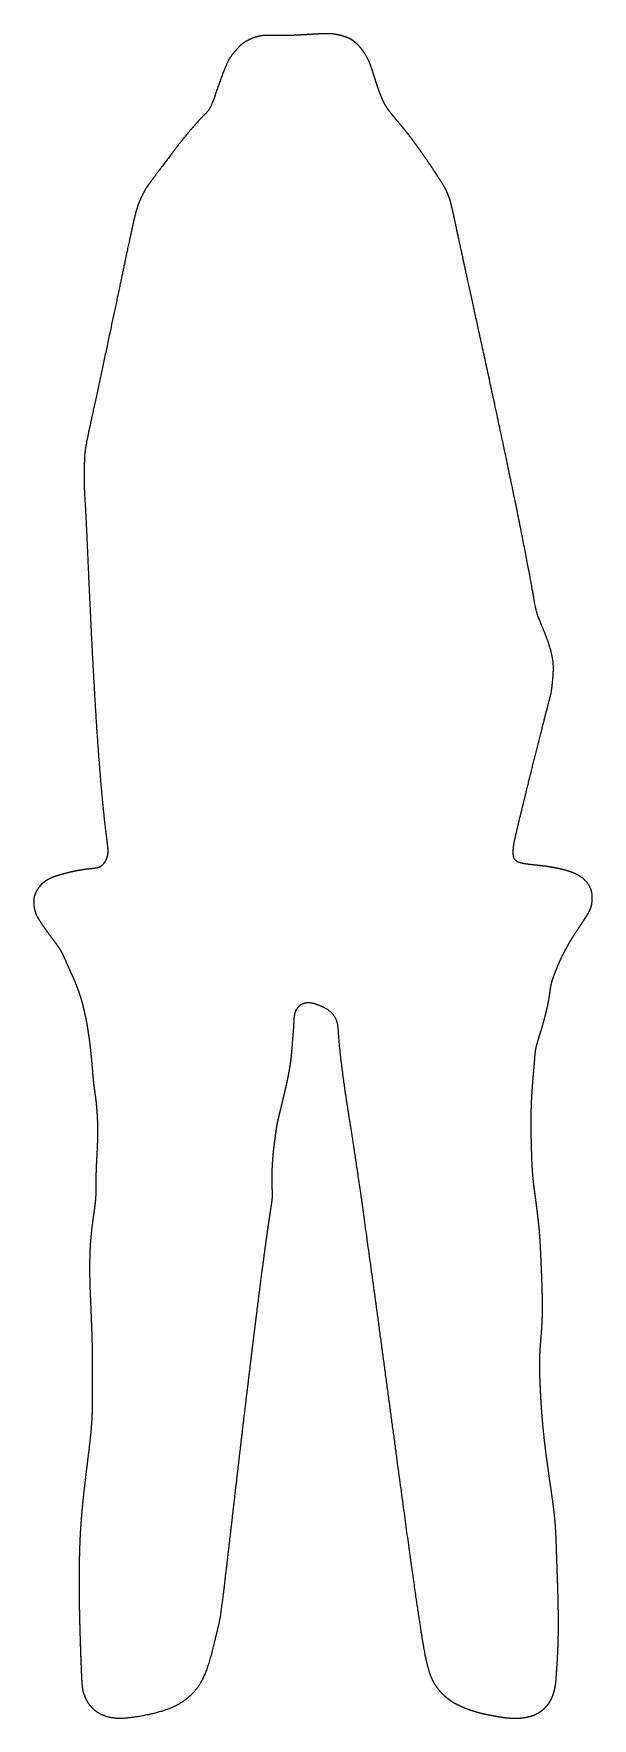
# Model space of a CAD drawing. Header units: millimetres. Extents: x -39 to 39, y -119 to 119.
import ezdxf

# ---------------------------------------------------------------- set-up
doc = ezdxf.new("R2010")
doc.units = ezdxf.units.MM
doc.layers.get('0').update_dxf_attribs({"linetype": 'CONTINUOUS'})

msp = doc.modelspace()

# ---------------------------------------------------------------- linework, layer by layer
msp.add_open_spline([(27.74, -118.92), (27.63, -118.91), (27.39, -118.89), (27, -118.84), (26.4, -118.76), (25.57, -118.62), (24.7, -118.45), (23.84, -118.26), (23.04, -118.05), (22.34, -117.82), (21.72, -117.6), (21.19, -117.38), (20.72, -117.17), (20.3, -116.96), (19.91, -116.75), (19.53, -116.52), (19.17, -116.26), (18.81, -115.97), (18.47, -115.66), (18.14, -115.33), (17.83, -115), (17.55, -114.64), (17.29, -114.27), (17.05, -113.89), (16.84, -113.48), (16.65, -113.06), (16.49, -112.63), (16.36, -112.19), (16.24, -111.76), (16.12, -111.31), (16, -110.8), (15.86, -110.16), (15.7, -109.33), (15.51, -108.24), (15.29, -106.85), (15.02, -105.13), (14.71, -103.07), (14.37, -100.67), (13.98, -97.93), (13.55, -94.88), (13.09, -91.55), (12.61, -87.98), (12.09, -84.22), (11.57, -80.31), (11.03, -76.31), (10.48, -72.27), (9.94, -68.24), (9.41, -64.29), (8.89, -60.46), (8.39, -56.81), (7.91, -53.36), (7.47, -50.16), (7.06, -47.24), (6.69, -44.61), (6.35, -42.27), (6.05, -40.22), (5.78, -38.44), (5.55, -36.9), (5.34, -35.56), (5.15, -34.38), (4.98, -33.31), (4.83, -32.33), (4.68, -31.38), (4.54, -30.45), (4.41, -29.52), (4.27, -28.58), (4.15, -27.64), (4.03, -26.71), (3.92, -25.81), (3.82, -24.95), (3.74, -24.16), (3.67, -23.44), (3.62, -22.79), (3.59, -22.22), (3.55, -21.7), (3.51, -21.23), (3.44, -20.79), (3.32, -20.37), (3.13, -19.96), (2.88, -19.58), (2.56, -19.23), (2.21, -18.94), (1.82, -18.69), (1.42, -18.48), (1.01, -18.3), (0.58, -18.13), (0.15, -17.99), (-0.31, -17.89), (-0.78, -17.86), (-1.24, -17.93), (-1.66, -18.12), (-2.02, -18.43), (-2.3, -18.81), (-2.48, -19.21), (-2.58, -19.63), (-2.62, -20.07), (-2.65, -20.56), (-2.68, -21.14), (-2.72, -21.78), (-2.78, -22.47), (-2.84, -23.16), (-2.89, -23.85), (-2.94, -24.53), (-3, -25.24), (-3.08, -26.01), (-3.21, -26.88), (-3.38, -27.86), (-3.6, -28.95), (-3.86, -30.11), (-4.13, -31.28), (-4.4, -32.4), (-4.65, -33.39), (-4.85, -34.22), (-4.99, -34.86), (-5.08, -35.34), (-5.14, -35.73), (-5.19, -36.13), (-5.26, -36.62), (-5.35, -37.25), (-5.45, -38.02), (-5.56, -38.93), (-5.65, -39.94), (-5.72, -40.99), (-5.76, -42.01), (-5.76, -42.95), (-5.75, -43.75), (-5.72, -44.38), (-5.7, -44.84), (-5.69, -45.2), (-5.72, -45.56), (-5.79, -46.07), (-5.91, -46.88), (-6.09, -48.07), (-6.33, -49.71), (-6.63, -51.84), (-6.98, -54.44), (-7.38, -57.49), (-7.82, -60.93), (-8.29, -64.71), (-8.78, -68.73), (-9.28, -72.9), (-9.79, -77.13), (-10.28, -81.31), (-10.75, -85.34), (-11.19, -89.14), (-11.59, -92.62), (-11.95, -95.72), (-12.26, -98.37), (-12.52, -100.56), (-12.73, -102.29), (-12.9, -103.58), (-13.03, -104.5), (-13.15, -105.14), (-13.25, -105.64), (-13.36, -106.11), (-13.5, -106.64), (-13.65, -107.29), (-13.84, -108.06), (-14.04, -108.91), (-14.26, -109.78), (-14.49, -110.62), (-14.72, -111.38), (-14.95, -112.05), (-15.18, -112.62), (-15.4, -113.11), (-15.61, -113.55), (-15.84, -113.94), (-16.07, -114.32), (-16.33, -114.68), (-16.62, -115.04), (-16.92, -115.38), (-17.25, -115.71), (-17.58, -116.01), (-17.93, -116.3), (-18.31, -116.56), (-18.71, -116.81), (-19.11, -117.04), (-19.51, -117.24), (-19.9, -117.42), (-20.3, -117.59), (-20.74, -117.75), (-21.24, -117.91), (-21.82, -118.07), (-22.46, -118.24), (-23.15, -118.39), (-23.86, -118.54), (-24.58, -118.67), (-25.26, -118.78), (-25.89, -118.86), (-26.45, -118.92), (-26.94, -118.95), (-27.39, -118.95), (-27.82, -118.93), (-28.26, -118.88), (-28.71, -118.8), (-29.16, -118.69), (-29.6, -118.53), (-30.02, -118.34), (-30.41, -118.11), (-30.78, -117.85), (-31.12, -117.56), (-31.43, -117.23), (-31.72, -116.86), (-31.97, -116.44), (-32.17, -116.02), (-32.34, -115.62), (-32.45, -115.25), (-32.54, -114.85), (-32.6, -114.36), (-32.65, -113.71), (-32.69, -112.88), (-32.73, -111.86), (-32.78, -110.66), (-32.83, -109.31), (-32.87, -107.87), (-32.92, -106.37), (-32.96, -104.88), (-32.99, -103.44), (-33.01, -102.07), (-33.03, -100.8), (-33.03, -99.62), (-33.02, -98.54), (-33.01, -97.53), (-33, -96.59), (-32.97, -95.68), (-32.95, -94.78), (-32.91, -93.88), (-32.87, -92.95), (-32.81, -91.97), (-32.73, -90.93), (-32.64, -89.82), (-32.53, -88.64), (-32.4, -87.41), (-32.25, -86.12), (-32.1, -84.81), (-31.94, -83.5), (-31.78, -82.22), (-31.63, -81), (-31.5, -79.86), (-31.39, -78.81), (-31.3, -77.86), (-31.24, -77.01), (-31.2, -76.22), (-31.18, -75.48), (-31.16, -74.74), (-31.16, -73.98), (-31.15, -73.17), (-31.15, -72.29), (-31.15, -71.34), (-31.15, -70.31), (-31.15, -69.22), (-31.16, -68.07), (-31.17, -66.88), (-31.2, -65.66), (-31.24, -64.42), (-31.28, -63.18), (-31.33, -61.94), (-31.38, -60.71), (-31.43, -59.5), (-31.48, -58.31), (-31.52, -57.14), (-31.54, -56), (-31.54, -54.9), (-31.52, -53.82), (-31.49, -52.78), (-31.43, -51.77), (-31.34, -50.79), (-31.24, -49.85), (-31.13, -48.95), (-31.01, -48.09), (-30.89, -47.26), (-30.79, -46.49), (-30.71, -45.75), (-30.66, -45.05), (-30.63, -44.39), (-30.63, -43.75), (-30.63, -43.12), (-30.64, -42.49), (-30.63, -41.83), (-30.61, -41.13), (-30.57, -40.39), (-30.52, -39.59), (-30.48, -38.73), (-30.44, -37.81), (-30.41, -36.85), (-30.41, -35.87), (-30.42, -34.89), (-30.46, -33.95), (-30.52, -33.06), (-30.59, -32.25), (-30.67, -31.51), (-30.76, -30.85), (-30.85, -30.24), (-30.93, -29.64), (-31, -29.04), (-31.06, -28.39), (-31.13, -27.68), (-31.19, -26.9), (-31.26, -26.04), (-31.35, -25.11), (-31.46, -24.1), (-31.59, -23.05), (-31.75, -21.98), (-31.92, -20.91), (-32.12, -19.88), (-32.34, -18.9), (-32.56, -17.98), (-32.81, -17.15), (-33.06, -16.37), (-33.33, -15.64), (-33.62, -14.94), (-33.93, -14.23), (-34.24, -13.53), (-34.55, -12.83), (-34.84, -12.18), (-35.1, -11.6), (-35.31, -11.14), (-35.49, -10.76), (-35.68, -10.42), (-35.94, -10.04), (-36.3, -9.54), (-36.76, -8.91), (-37.29, -8.19), (-37.83, -7.45), (-38.31, -6.77), (-38.69, -6.21), (-38.96, -5.76), (-39.13, -5.4), (-39.24, -5.03), (-39.34, -4.62), (-39.41, -4.16), (-39.45, -3.67), (-39.42, -3.2), (-39.32, -2.75), (-39.15, -2.33), (-38.93, -1.93), (-38.66, -1.56), (-38.36, -1.21), (-38.02, -0.91), (-37.66, -0.65), (-37.26, -0.42), (-36.83, -0.23), (-36.38, -0.07), (-35.94, 0.07), (-35.53, 0.19), (-35.14, 0.3), (-34.72, 0.41), (-34.23, 0.53), (-33.63, 0.66), (-32.96, 0.8), (-32.27, 0.91), (-31.61, 0.98), (-31.04, 1.03), (-30.56, 1.08), (-30.17, 1.19), (-29.83, 1.41), (-29.53, 1.74), (-29.27, 2.15), (-29.08, 2.58), (-28.98, 3.02), (-28.95, 3.52), (-29, 4.17), (-29.11, 5.07), (-29.27, 6.29), (-29.46, 7.9), (-29.67, 9.91), (-29.9, 12.32), (-30.13, 15.1), (-30.37, 18.21), (-30.6, 21.56), (-30.81, 25.1), (-31.02, 28.73), (-31.21, 32.37), (-31.38, 35.92), (-31.54, 39.3), (-31.69, 42.43), (-31.81, 45.25), (-31.92, 47.7), (-32.02, 49.76), (-32.1, 51.42), (-32.17, 52.68), (-32.23, 53.62), (-32.27, 54.3), (-32.3, 54.85), (-32.31, 55.35), (-32.31, 55.91), (-32.31, 56.55), (-32.3, 57.23), (-32.29, 57.92), (-32.27, 58.56), (-32.26, 59.12), (-32.22, 59.63), (-32.16, 60.18), (-32.04, 60.86), (-31.86, 61.79), (-31.6, 63.01), (-31.27, 64.58), (-30.85, 66.49), (-30.38, 68.71), (-29.84, 71.18), (-29.28, 73.84), (-28.69, 76.61), (-28.1, 79.4), (-27.52, 82.12), (-26.98, 84.69), (-26.49, 87.03), (-26.06, 89.08), (-25.69, 90.79), (-25.39, 92.16), (-25.14, 93.2), (-24.95, 93.96), (-24.78, 94.52), (-24.61, 94.97), (-24.44, 95.39), (-24.24, 95.82), (-24.04, 96.25), (-23.84, 96.64), (-23.64, 96.99), (-23.42, 97.32), (-23.13, 97.71), (-22.76, 98.22), (-22.27, 98.88), (-21.67, 99.69), (-20.97, 100.63), (-20.19, 101.66), (-19.37, 102.74), (-18.55, 103.8), (-17.74, 104.8), (-16.99, 105.68), (-16.33, 106.44), (-15.77, 107.04), (-15.31, 107.5), (-14.97, 107.84), (-14.72, 108.13), (-14.52, 108.43), (-14.33, 108.84), (-14.1, 109.44), (-13.82, 110.24), (-13.49, 111.19), (-13.13, 112.22), (-12.76, 113.21), (-12.43, 114.07), (-12.14, 114.74), (-11.91, 115.22), (-11.69, 115.56), (-11.47, 115.86), (-11.22, 116.18), (-10.92, 116.54), (-10.6, 116.91), (-10.26, 117.25), (-9.91, 117.55), (-9.55, 117.8), (-9.15, 118.01), (-8.74, 118.21), (-8.31, 118.38), (-7.87, 118.51), (-7.43, 118.62), (-6.99, 118.68), (-6.52, 118.71), (-6.02, 118.7), (-5.45, 118.69), (-4.77, 118.67), (-3.96, 118.66), (-3.04, 118.68), (-2.02, 118.73), (-0.97, 118.79), (0.05, 118.85), (0.96, 118.91), (1.73, 118.94), (2.33, 118.94), (2.79, 118.91), (3.18, 118.85), (3.57, 118.77), (4, 118.67), (4.46, 118.54), (4.91, 118.37), (5.33, 118.17), (5.72, 117.93), (6.07, 117.65), (6.39, 117.35), (6.7, 117.01), (6.99, 116.65), (7.26, 116.25), (7.51, 115.86), (7.73, 115.47), (7.91, 115.1), (8.07, 114.72), (8.23, 114.28), (8.4, 113.75), (8.6, 113.13), (8.81, 112.46), (9.02, 111.8), (9.22, 111.22), (9.4, 110.73), (9.56, 110.32), (9.71, 109.96), (9.86, 109.6), (10.04, 109.21), (10.28, 108.77), (10.59, 108.3), (10.97, 107.78), (11.44, 107.2), (11.98, 106.55), (12.58, 105.84), (13.22, 105.06), (13.87, 104.22), (14.53, 103.34), (15.17, 102.44), (15.79, 101.56), (16.36, 100.71), (16.89, 99.93), (17.37, 99.22), (17.78, 98.58), (18.15, 98.02), (18.46, 97.51), (18.73, 97.03), (18.95, 96.57), (19.13, 96.14), (19.29, 95.74), (19.41, 95.36), (19.52, 94.96), (19.64, 94.45), (19.8, 93.75), (20.01, 92.76), (20.3, 91.4), (20.68, 89.65), (21.15, 87.48), (21.72, 84.89), (22.36, 81.93), (23.08, 78.64), (23.86, 75.09), (24.67, 71.33), (25.51, 67.47), (26.34, 63.58), (27.16, 59.75), (27.93, 56.06), (28.65, 52.6), (29.29, 49.42), (29.85, 46.6), (30.32, 44.17), (30.7, 42.15), (30.99, 40.54), (31.2, 39.32), (31.35, 38.42), (31.48, 37.77), (31.61, 37.25), (31.78, 36.74), (32, 36.17), (32.29, 35.48), (32.61, 34.7), (32.94, 33.87), (33.24, 33.07), (33.47, 32.35), (33.64, 31.77), (33.74, 31.32), (33.81, 30.95), (33.88, 30.62), (33.94, 30.24), (33.98, 29.76), (33.98, 29.14), (33.95, 28.42), (33.89, 27.68), (33.82, 27.01), (33.76, 26.49), (33.71, 26.11), (33.64, 25.77), (33.53, 25.3), (33.34, 24.55), (33.05, 23.43), (32.66, 21.93), (32.19, 20.07), (31.65, 17.96), (31.08, 15.69), (30.51, 13.39), (29.97, 11.19), (29.49, 9.22), (29.09, 7.57), (28.78, 6.3), (28.58, 5.4), (28.46, 4.84), (28.39, 4.47), (28.35, 4.13), (28.31, 3.72), (28.28, 3.24), (28.32, 2.74), (28.48, 2.33), (28.77, 2.03), (29.22, 1.84), (29.82, 1.71), (30.54, 1.61), (31.35, 1.53), (32.2, 1.44), (33.06, 1.33), (33.88, 1.2), (34.63, 1.06), (35.31, 0.9), (35.91, 0.74), (36.43, 0.57), (36.89, 0.4), (37.31, 0.22), (37.69, 0), (38.05, -0.25), (38.39, -0.56), (38.71, -0.9), (38.98, -1.27), (39.2, -1.67), (39.36, -2.1), (39.46, -2.55), (39.48, -3.03), (39.47, -3.49), (39.41, -3.93), (39.33, -4.33), (39.19, -4.73), (38.97, -5.17), (38.66, -5.69), (38.24, -6.33), (37.74, -7.07), (37.18, -7.91), (36.61, -8.8), (36.06, -9.72), (35.56, -10.63), (35.13, -11.5), (34.77, -12.29), (34.47, -13.01), (34.23, -13.63), (34.03, -14.16), (33.87, -14.61), (33.74, -15.03), (33.64, -15.44), (33.57, -15.88), (33.5, -16.41), (33.41, -17.04), (33.28, -17.81), (33.09, -18.7), (32.85, -19.69), (32.57, -20.72), (32.27, -21.72), (31.99, -22.63), (31.76, -23.4), (31.59, -24), (31.49, -24.46), (31.43, -24.86), (31.39, -25.28), (31.35, -25.81), (31.3, -26.51), (31.22, -27.36), (31.13, -28.37), (31.04, -29.48), (30.96, -30.65), (30.89, -31.83), (30.85, -33), (30.83, -34.11), (30.83, -35.17), (30.84, -36.17), (30.86, -37.09), (30.88, -37.96), (30.9, -38.79), (30.93, -39.58), (30.95, -40.36), (30.99, -41.13), (31.04, -41.91), (31.11, -42.72), (31.2, -43.55), (31.31, -44.42), (31.43, -45.32), (31.56, -46.25), (31.68, -47.2), (31.8, -48.17), (31.91, -49.14), (32, -50.13), (32.08, -51.14), (32.14, -52.15), (32.19, -53.18), (32.24, -54.23), (32.28, -55.29), (32.33, -56.37), (32.37, -57.44), (32.4, -58.52), (32.43, -59.57), (32.44, -60.6), (32.44, -61.58), (32.41, -62.52), (32.37, -63.41), (32.32, -64.25), (32.25, -65.05), (32.19, -65.81), (32.13, -66.55), (32.08, -67.28), (32.06, -68.01), (32.04, -68.76), (32.05, -69.54), (32.06, -70.35), (32.09, -71.21), (32.13, -72.13), (32.18, -73.1), (32.23, -74.13), (32.3, -75.22), (32.39, -76.37), (32.49, -77.57), (32.62, -78.82), (32.76, -80.11), (32.92, -81.42), (33.1, -82.74), (33.28, -84.05), (33.46, -85.32), (33.64, -86.54), (33.81, -87.71), (33.96, -88.8), (34.08, -89.81), (34.18, -90.76), (34.26, -91.65), (34.31, -92.51), (34.35, -93.37), (34.39, -94.27), (34.42, -95.21), (34.45, -96.24), (34.49, -97.35), (34.53, -98.56), (34.58, -99.84), (34.62, -101.19), (34.66, -102.58), (34.68, -103.98), (34.69, -105.38), (34.69, -106.73), (34.66, -108.01), (34.62, -109.2), (34.57, -110.27), (34.51, -111.22), (34.46, -112.03), (34.41, -112.72), (34.37, -113.29), (34.33, -113.76), (34.29, -114.19), (34.22, -114.61), (34.12, -115.04), (33.99, -115.48), (33.83, -115.92), (33.64, -116.35), (33.41, -116.74), (33.14, -117.11), (32.84, -117.45), (32.5, -117.76), (32.13, -118.03), (31.75, -118.27), (31.34, -118.47), (30.91, -118.63), (30.46, -118.75), (29.99, -118.84), (29.53, -118.91), (29.11, -118.95), (28.7, -118.97), (28.36, -118.96), (28.07, -118.95), (27.85, -118.93), (27.74, -118.92)], degree=5)

doc.saveas('drawing.dxf')
